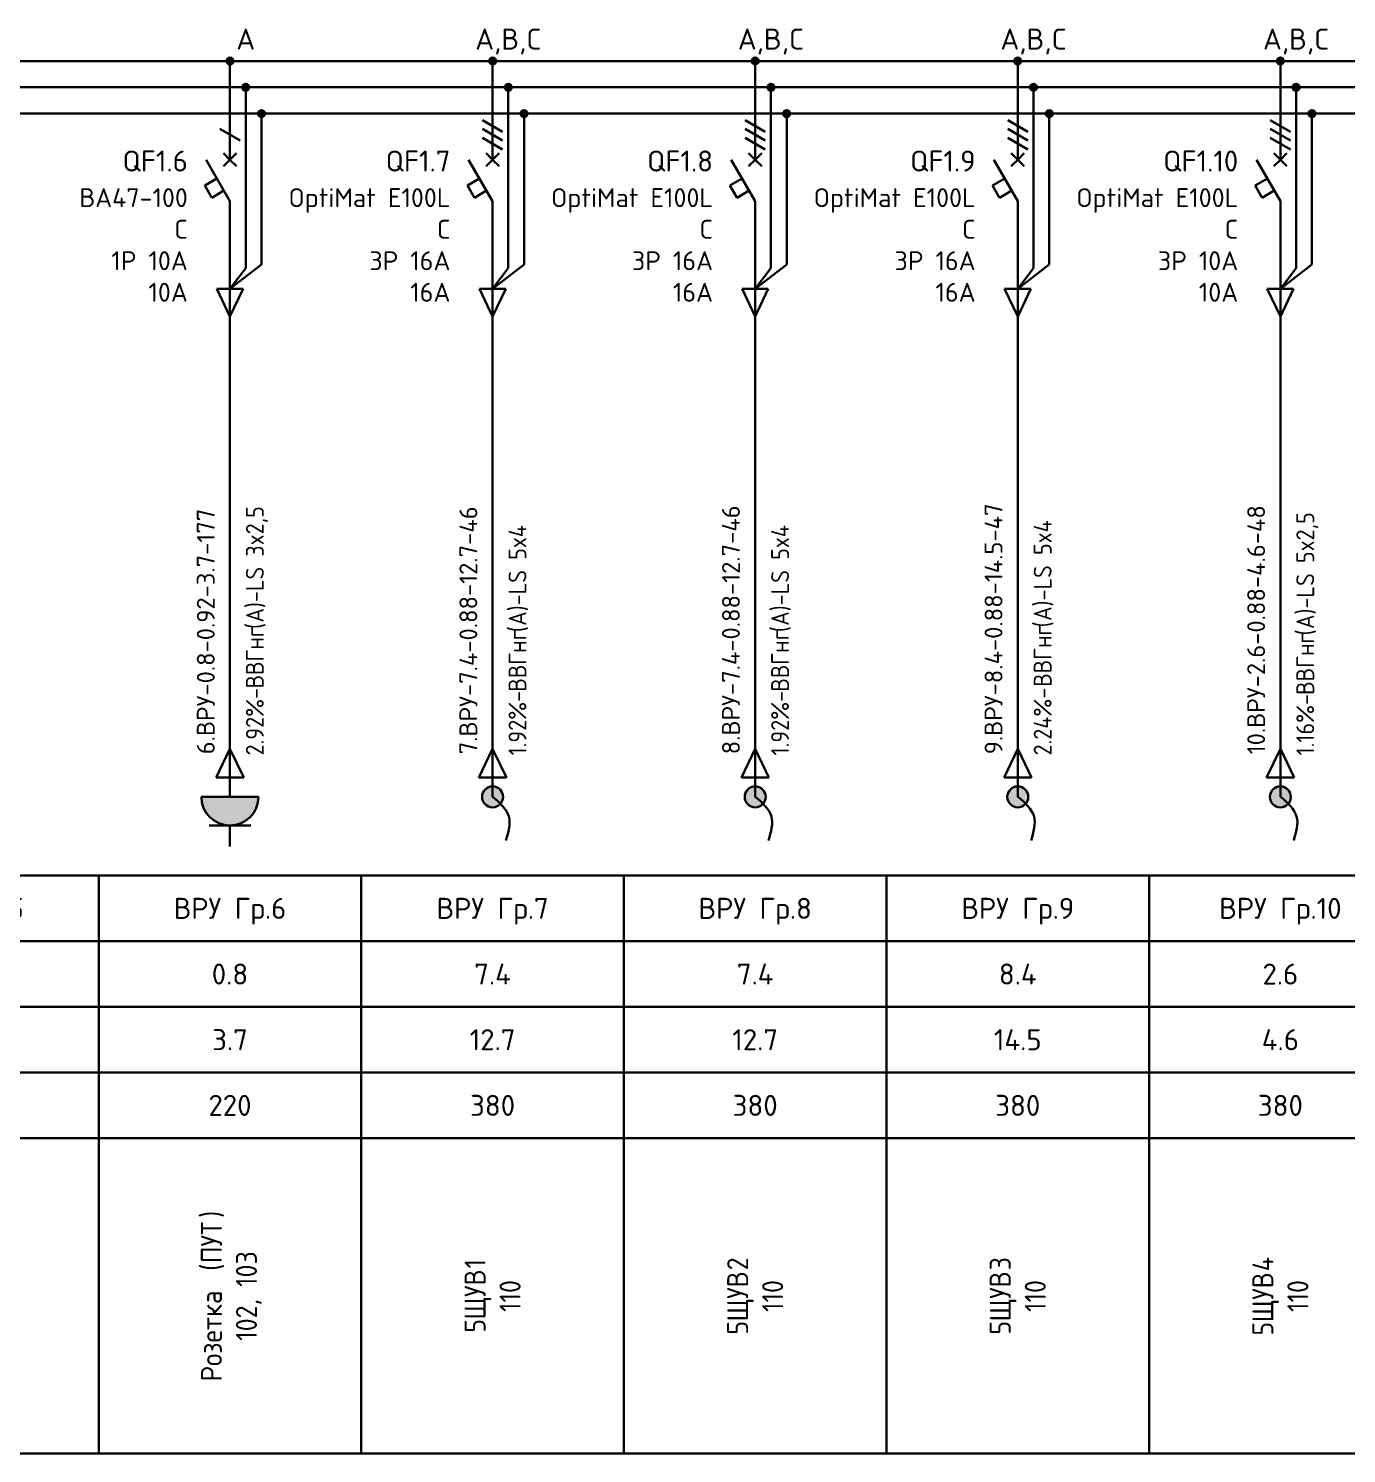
# Model space of a CAD drawing. Header units: millimetres. Extents: x -4379 to 694, y -18291 to 2656.
# Drawn here: x -2844.1 to -2718.6, y 1660.7 to 1796.3 of the extents above; entities that cross this region are included whole.
import ezdxf
from ezdxf.enums import TextEntityAlignment as Align

# ---------------------------------------------------------------- set-up
doc = ezdxf.new("R2010")
doc.units = ezdxf.units.MM
for name, color, linetype in [('Автомат защитный', 7, 'Continuous'), ('Принципиальная схема КТП -для ОДНОЛИНЕЙКИ', 7, 'Continuous'), ('ПРОВОДНИКИ', 7, 'Continuous'), ('Секция1', 7, 'Continuous')]:
    doc.layers.add(name, color=color, linetype=linetype)
doc.layers.add('ЭС АВ', color=7, linetype='Continuous', lineweight=18)
doc.layers.add('ЭС рамка', color=7, linetype='Continuous', lineweight=18)
doc.styles.add('SLD_Style', font='isocpeur.ttf', dxfattribs={"width": 0.9})

# ---------------------------------------------------------------- blocks, each defined once
blk = doc.blocks.new('*U57')
h = blk.add_hatch(color=256)
h.dxf.hatch_style = 1
edge = h.paths.add_edge_path()
edge.add_ellipse((12.5, 132.5), major_axis=(0, 0.333), ratio=1, start_angle=0, end_angle=360)
h = blk.add_hatch(color=256)
h.dxf.hatch_style = 1
edge = h.paths.add_edge_path()
edge.add_ellipse((14, 130), major_axis=(0, 0.333), ratio=1, start_angle=0, end_angle=360)
h = blk.add_hatch(color=256)
h.dxf.hatch_style = 1
edge = h.paths.add_edge_path()
edge.add_ellipse((15.5, 127.5), major_axis=(0, 0.333), ratio=1, start_angle=0, end_angle=360)
at = {"lineweight": 30}
for p, q in [((14, 129.67), (14, 123.11)), ((15.5, 127.17), (15.5, 113.13)), ((14, 123.11), (14, 112.8)), ((0, 55), (25, 55)), ((0, 55), (0, 0)), ((25, 55), (25, 0)), ((0, 48.75), (25, 48.75)), ((0, 42.5), (25, 42.5)), ((0, 36.25), (25, 36.25))]:
    blk.add_line(p, q, dxfattribs=at)
at = {"layer": 'Автомат защитный', "lineweight": 30}
for p, q in [((12.5, 123.11), (12.5, 132.17)), ((11.54, 126.04), (13.46, 124.93)), ((12.5, 119.17), (10.22, 123.11)), ((10.1, 120.66), (11.26, 121.32)), ((10.77, 119.5), (10.1, 120.66)), ((11.92, 120.17), (10.77, 119.5)), ((12.5, 108.54), (12.5, 119.17))]:
    blk.add_line(p, q, dxfattribs=at)
blk.add_ellipse((12.5, 132.5), major_axis=(0, 0.333), ratio=1, start_param=-1.570796, end_param=4.712389, dxfattribs=at)
at = {"layer": 'Принципиальная схема КТП -для ОДНОЛИНЕЙКИ', "lineweight": 30}
for p, q in [((12.5, 108.54), (12.5, 99.73)), ((11.19, 64.32), (12.5, 67.06)), ((12.5, 67.06), (13.81, 64.32)), ((13.81, 64.32), (11.19, 64.32)), ((12.5, 64.32), (12.5, 62.5))]:
    blk.add_line(p, q, dxfattribs=at)
at = {"layer": 'ПРОВОДНИКИ', "lineweight": 30}
for p, q in [((12.5, 110.81), (15.5, 113.13)), ((12.5, 110.81), (14, 112.8)), ((13.75, 110.81), (11.25, 110.81)), ((11.25, 110.81), (12.5, 108.2)), ((12.5, 108.2), (13.75, 110.81)), ((11.19, 64.31), (12.5, 67.06)), ((12.5, 67.06), (13.81, 64.31)), ((13.81, 64.31), (11.19, 64.31))]:
    blk.add_line(p, q, dxfattribs=at)
at = {"layer": 'ПРОВОДНИКИ', "lineweight": 30, "ltscale": 100}
blk.add_line((12.5, 99.73), (12.5, 64.32), dxfattribs=at)
at = {"layer": 'ПРОВОДНИКИ', "color": 7, "linetype": 'Continuous', "lineweight": 30}
for centre in [(14, 130), (15.5, 127.5), (15.5, 127.5)]:
    blk.add_ellipse(centre, major_axis=(0, 0.333), ratio=1, start_param=-1.570796, end_param=4.712389, dxfattribs=at)
at = {"layer": 'ЭС АВ', "color": 7, "lineweight": 30}
for q in [(11.88, 123.74), (13.12, 123.74), (11.88, 122.49), (13.12, 122.49)]:
    blk.add_line((12.5, 123.11), q, dxfattribs=at)
at = {"layer": 'ЭС рамка', "color": 7, "linetype": 'Continuous', "lineweight": 30}
for p, q in [((0, 132.5), (12.17, 132.5)), ((12.83, 132.5), (25, 132.5))]:
    blk.add_line(p, q, dxfattribs=at)
at = {"layer": 'ЭС рамка', "color": 5, "linetype": 'Continuous', "lineweight": 30}
for p, q in [((0, 130), (13.67, 130)), ((14.33, 130), (25, 130))]:
    blk.add_line(p, q, dxfattribs=at)
at = {"layer": 'ЭС рамка', "color": 94, "linetype": 'Continuous', "lineweight": 30}
for p, q in [((0, 127.5), (15.17, 127.5)), ((15.83, 127.5), (25, 127.5))]:
    blk.add_line(p, q, dxfattribs=at)
at = {"layer": 'ЭС рамка', "lineweight": 30}
for p, q in [((25, 30), (0, 30)), ((25, 0), (0, 0))]:
    blk.add_line(p, q, dxfattribs=at)
at = {"style": 'SLD_Style'}
for tag, p in [('LABEL', (12.5, 51.88)), ('INSTALLEDPOWER', (12.5, 45.63)), ('CURRENT', (12.5, 39.37)), ('VOLTAGE', (12.5, 33.13))]:
    blk.add_attdef(tag, text='', height=2, dxfattribs=at).set_placement(p, align=Align.MIDDLE_CENTER)
blk.add_attdef('TEXT', text='', height=2, rotation=90, dxfattribs=at).set_placement((12.5, 15), align=Align.MIDDLE_CENTER)
at = {"layer": 'Автомат защитный', "style": 'SLD_Style'}
blk.add_attdef('PHASE', text='', height=2, dxfattribs=at).set_placement((14, 134.59), align=Align.MIDDLE_CENTER)
for tag, height, p in [('NUMBER', 2, (8.49, 122.99)), ('SWITCHTYPE', 1.8, (8.49, 119.5)), ('SWITCHRELEASE', 1.8, (8.49, 116.5)), ('SWITCHNOMINALCURRENT', 1.8, (8.49, 113.5)), ('SWITCHRELEASECURRENT', 1.8, (8.49, 110.5)), ('RCDTYPE', 1.8, (8.49, 107.5)), ('RCDSETPOINT', 1.8, (8.49, 104.5))]:
    blk.add_attdef(tag, text='', height=height, dxfattribs=at).set_placement(p, align=Align.MIDDLE_RIGHT)
blk.add_attdef('LINE_A', text='', height=1.7, rotation=90, dxfattribs=at).set_placement((10.19, 65.45), align=Align.MIDDLE_LEFT)
blk.add_attdef('LINE_B', text='', height=1.7, rotation=90, dxfattribs=at).set_placement((13.85, 65.45), align=Align.TOP_LEFT)
blk = doc.blocks.new('*U24')
at = {"linetype": 'ByBlock', "lineweight": 30, "ltscale": 0.01}
h = blk.add_hatch(color=256, dxfattribs=at)
h.dxf.hatch_style = 1
h.paths.add_polyline_path([(2.72, -0.02), (-2.73, -0.02, 1)])
at = {"linetype": 'ByBlock', "lineweight": 30}
blk.add_line((-2.73, -0.02), (2.72, -0.02), dxfattribs=at)
at = {"linetype": 'ByBlock', "lineweight": 30, "ltscale": 200}
for p, q in [((-1.98, -2.75), (0, -2.75)), ((0, -2.75), (0, -4.73)), ((0, -2.75), (1.98, -2.75))]:
    blk.add_line(p, q, dxfattribs=at)
blk.add_arc((0, -0.02), 2.72, 180, 0, dxfattribs=at)
blk = doc.blocks.new('*U58')
h = blk.add_hatch(color=256)
h.dxf.hatch_style = 1
edge = h.paths.add_edge_path()
edge.add_ellipse((12.5, 132.5), major_axis=(0, 0.333), ratio=1, start_angle=0, end_angle=360)
h = blk.add_hatch(color=256)
h.dxf.hatch_style = 1
edge = h.paths.add_edge_path()
edge.add_ellipse((14, 130), major_axis=(0, 0.333), ratio=1, start_angle=0, end_angle=360)
h = blk.add_hatch(color=256)
h.dxf.hatch_style = 1
edge = h.paths.add_edge_path()
edge.add_ellipse((15.5, 127.5), major_axis=(0, 0.333), ratio=1, start_angle=0, end_angle=360)
at = {"lineweight": 30}
for p, q in [((14, 129.67), (14, 123.11)), ((15.5, 127.17), (15.5, 113.13)), ((14, 123.11), (14, 112.8)), ((0, 55), (25, 55)), ((0, 55), (0, 0)), ((25, 55), (25, 0)), ((0, 48.75), (25, 48.75)), ((0, 42.5), (25, 42.5)), ((0, 36.25), (25, 36.25))]:
    blk.add_line(p, q, dxfattribs=at)
at = {"layer": 'Автомат защитный', "lineweight": 30}
for p, q in [((12.5, 123.11), (12.5, 132.17)), ((11.54, 126.87), (13.46, 125.76)), ((11.54, 126.04), (13.46, 124.93)), ((11.54, 125.2), (13.46, 124.09)), ((12.5, 119.17), (10.22, 123.11)), ((10.1, 120.66), (11.26, 121.32)), ((10.77, 119.5), (10.1, 120.66)), ((11.92, 120.17), (10.77, 119.5)), ((12.5, 108.54), (12.5, 119.17))]:
    blk.add_line(p, q, dxfattribs=at)
blk.add_ellipse((12.5, 132.5), major_axis=(0, 0.333), ratio=1, start_param=-1.570796, end_param=4.712389, dxfattribs=at)
at = {"layer": 'Принципиальная схема КТП -для ОДНОЛИНЕЙКИ', "lineweight": 30}
for p, q in [((12.5, 108.54), (12.5, 99.73)), ((11.19, 64.32), (12.5, 67.06)), ((12.5, 67.06), (13.81, 64.32)), ((13.81, 64.32), (11.19, 64.32)), ((12.5, 64.32), (12.5, 62.5))]:
    blk.add_line(p, q, dxfattribs=at)
at = {"layer": 'ПРОВОДНИКИ', "lineweight": 30}
for p, q in [((12.5, 110.81), (15.5, 113.13)), ((12.5, 110.81), (14, 112.8)), ((13.75, 110.81), (11.25, 110.81)), ((11.25, 110.81), (12.5, 108.2)), ((12.5, 108.2), (13.75, 110.81)), ((11.19, 64.31), (12.5, 67.06)), ((12.5, 67.06), (13.81, 64.31)), ((13.81, 64.31), (11.19, 64.31))]:
    blk.add_line(p, q, dxfattribs=at)
at = {"layer": 'ПРОВОДНИКИ', "lineweight": 30, "ltscale": 100}
blk.add_line((12.5, 99.73), (12.5, 64.32), dxfattribs=at)
at = {"layer": 'ПРОВОДНИКИ', "color": 7, "linetype": 'Continuous', "lineweight": 30}
for centre in [(14, 130), (15.5, 127.5), (15.5, 127.5)]:
    blk.add_ellipse(centre, major_axis=(0, 0.333), ratio=1, start_param=-1.570796, end_param=4.712389, dxfattribs=at)
at = {"layer": 'ЭС АВ', "color": 7, "lineweight": 30}
for q in [(11.88, 123.74), (13.12, 123.74), (11.88, 122.49), (13.12, 122.49)]:
    blk.add_line((12.5, 123.11), q, dxfattribs=at)
at = {"layer": 'ЭС рамка', "color": 7, "linetype": 'Continuous', "lineweight": 30}
for p, q in [((0, 132.5), (12.17, 132.5)), ((12.83, 132.5), (25, 132.5))]:
    blk.add_line(p, q, dxfattribs=at)
at = {"layer": 'ЭС рамка', "color": 5, "linetype": 'Continuous', "lineweight": 30}
for p, q in [((0, 130), (13.67, 130)), ((14.33, 130), (25, 130))]:
    blk.add_line(p, q, dxfattribs=at)
at = {"layer": 'ЭС рамка', "color": 94, "linetype": 'Continuous', "lineweight": 30}
for p, q in [((0, 127.5), (15.17, 127.5)), ((15.83, 127.5), (25, 127.5))]:
    blk.add_line(p, q, dxfattribs=at)
at = {"layer": 'ЭС рамка', "lineweight": 30}
for p, q in [((25, 30), (0, 30)), ((25, 0), (0, 0))]:
    blk.add_line(p, q, dxfattribs=at)
at = {"style": 'SLD_Style'}
for tag, p in [('LABEL', (12.5, 51.88)), ('INSTALLEDPOWER', (12.5, 45.63)), ('CURRENT', (12.5, 39.37)), ('VOLTAGE', (12.5, 33.13))]:
    blk.add_attdef(tag, text='', height=2, dxfattribs=at).set_placement(p, align=Align.MIDDLE_CENTER)
blk.add_attdef('TEXT', text='', height=2, rotation=90, dxfattribs=at).set_placement((12.5, 15), align=Align.MIDDLE_CENTER)
at = {"layer": 'Автомат защитный', "style": 'SLD_Style'}
blk.add_attdef('PHASE', text='', height=2, dxfattribs=at).set_placement((14, 134.59), align=Align.MIDDLE_CENTER)
for tag, height, p in [('NUMBER', 2, (8.49, 122.99)), ('SWITCHTYPE', 1.8, (8.49, 119.5)), ('SWITCHRELEASE', 1.8, (8.49, 116.5)), ('SWITCHNOMINALCURRENT', 1.8, (8.49, 113.5)), ('SWITCHRELEASECURRENT', 1.8, (8.49, 110.5)), ('RCDTYPE', 1.8, (8.49, 107.5)), ('RCDSETPOINT', 1.8, (8.49, 104.5))]:
    blk.add_attdef(tag, text='', height=height, dxfattribs=at).set_placement(p, align=Align.MIDDLE_RIGHT)
blk.add_attdef('LINE_A', text='', height=1.7, rotation=90, dxfattribs=at).set_placement((10.19, 65.45), align=Align.MIDDLE_LEFT)
blk.add_attdef('LINE_B', text='', height=1.7, rotation=90, dxfattribs=at).set_placement((13.85, 65.45), align=Align.TOP_LEFT)
blk = doc.blocks.new('*U21')
at = {"linetype": 'ByBlock', "lineweight": 30}
h = blk.add_hatch(color=256, dxfattribs=at)
h.paths.add_polyline_path([(-0.4, 0.9, -0.414214), (0.92, 0.37), (0, -0.02)])
h.paths.add_polyline_path([(0.92, 0.37, -0.101228), (1, -0.02, -0.30039), (0.39, -0.94), (0, -0.02)])
h.paths.add_polyline_path([(-0.4, 0.9), (0.39, -0.94, -0.538), (-1, -0.02, -0.30039)])
blk.add_circle((0, -0.02), 1, dxfattribs=at)
blk.add_spline([(0, 0), (1.55, -1.88), (1.27, -4.16)], degree=3, dxfattribs=at)

msp = doc.modelspace()

# ---------------------------------------------------------------- block references
at = {"layer": 'Секция1', "lineweight": 0}
ref = msp.add_blockref('*U57', (-2862.445, 1660.731, -0.006), dxfattribs=at)
ref.add_attrib('LABEL', 'ВРУ Гр.5', dxfattribs={"layer": '0', "height": 2, "style": 'SLD_Style'}).set_placement((-2849.945, 1712.606, -0.006), align=Align.MIDDLE_CENTER)
ref.add_attrib('INSTALLEDPOWER', '1.2', dxfattribs={"layer": '0', "height": 2, "style": 'SLD_Style'}).set_placement((-2849.945, 1706.356, -0.006), align=Align.MIDDLE_CENTER)
ref.add_attrib('CURRENT', '5.9', dxfattribs={"layer": '0', "height": 2, "style": 'SLD_Style'}).set_placement((-2849.945, 1700.106, -0.006), align=Align.MIDDLE_CENTER)
ref.add_attrib('VOLTAGE', '220', dxfattribs={"layer": '0', "height": 2, "style": 'SLD_Style'}).set_placement((-2849.945, 1693.856, -0.006), align=Align.MIDDLE_CENTER)
ref.add_attrib('LINE_A', ' 5.ВРУ-1.2-0.92-5.9-98', dxfattribs={"layer": 'Автомат защитный', "height": 1.7, "rotation": 90, "style": 'SLD_Style'}).set_placement((-2852.251, 1726.183, -0.006), align=Align.MIDDLE_LEFT)
ref.add_attrib('LINE_B_001', ' 2.45%%%-', (-2846.725, 1726.183, -0.006), dxfattribs={"layer": 'Автомат защитный', "height": 1.7, "rotation": 90, "style": 'SLD_Style', "width": 0.9})
ref.add_attrib('PHASE', 'C', dxfattribs={"layer": 'Автомат защитный', "height": 2, "style": 'SLD_Style'}).set_placement((-2848.445, 1795.322, -0.006), align=Align.MIDDLE_CENTER)
ref.add_attrib('NUMBER', 'QF1.5', dxfattribs={"layer": 'Автомат защитный', "height": 2, "style": 'SLD_Style'}).set_placement((-2853.956, 1783.718, -0.006), align=Align.MIDDLE_RIGHT)
ref.add_attrib('SWITCHTYPE', 'ВА47-100', dxfattribs={"layer": 'Автомат защитный', "height": 1.8, "style": 'SLD_Style'}).set_placement((-2853.956, 1780.231, -0.006), align=Align.MIDDLE_RIGHT)
ref.add_attrib('SWITCHRELEASE', 'C', dxfattribs={"layer": 'Автомат защитный', "height": 1.8, "style": 'SLD_Style'}).set_placement((-2853.956, 1777.231, -0.006), align=Align.MIDDLE_RIGHT)
ref.add_attrib('SWITCHNOMINALCURRENT', '1Р 10А', dxfattribs={"layer": 'Автомат защитный', "height": 1.8, "style": 'SLD_Style'}).set_placement((-2853.956, 1774.231, -0.006), align=Align.MIDDLE_RIGHT)
ref.add_attrib('SWITCHRELEASECURRENT', '10А', dxfattribs={"layer": 'Автомат защитный', "height": 1.8, "style": 'SLD_Style'}).set_placement((-2853.956, 1771.231, -0.006), align=Align.MIDDLE_RIGHT)
ref.add_attrib('TEXT_001', 'Розетка ', (-2850.512, 1666.686, -0.006), dxfattribs={"layer": '0', "height": 2, "rotation": 90, "style": 'SLD_Style', "width": 0.9})
ref.add_attrib('LINE_B_002', 'ВВГнг', (-2846.725, 1733.68, -0.006), dxfattribs={"layer": 'Автомат защитный', "height": 1.7, "rotation": 90, "style": 'SLD_Style', "width": 0.9})
ref.add_attrib('LINE_B_003', '(', (-2846.725, 1739.341, -0.006), dxfattribs={"layer": 'Автомат защитный', "height": 1.7, "rotation": 90, "style": 'SLD_Style', "width": 0.9})
ref.add_attrib('LINE_B_004', 'А', (-2846.725, 1739.953, -0.006), dxfattribs={"layer": 'Автомат защитный', "height": 1.7, "rotation": 90, "style": 'SLD_Style', "width": 0.9})
ref.add_attrib('LINE_B_005', ')-LS 3x4', (-2846.725, 1741.33, -0.006), dxfattribs={"layer": 'Автомат защитный', "height": 1.7, "rotation": 90, "style": 'SLD_Style', "width": 0.9})
ref.add_attrib('TEXT_002', '(', (-2850.512, 1677.216, -0.006), dxfattribs={"layer": '0', "height": 2, "rotation": 90, "style": 'SLD_Style', "width": 0.9})
ref.add_attrib('TEXT_003', 'УГС', (-2850.512, 1677.936, -0.006), dxfattribs={"layer": '0', "height": 2, "rotation": 90, "style": 'SLD_Style', "width": 0.9})
ref.add_attrib('TEXT_004', '-1)', (-2850.512, 1681.896, -0.006), dxfattribs={"layer": '0', "height": 2, "rotation": 90, "style": 'SLD_Style', "width": 0.9})
ref.add_attrib('TEXT_005', '103', (-2847.178, 1674.021, -0.006), dxfattribs={"layer": '0', "height": 2, "rotation": 90, "style": 'SLD_Style', "width": 0.9})
ref = msp.add_blockref('*U57', (-2837.445, 1660.731, -0.006), dxfattribs=at)
ref.add_attrib('LABEL', 'ВРУ Гр.6', dxfattribs={"layer": '0', "height": 2, "style": 'SLD_Style'}).set_placement((-2824.945, 1712.606, -0.006), align=Align.MIDDLE_CENTER)
ref.add_attrib('INSTALLEDPOWER', '0.8', dxfattribs={"layer": '0', "height": 2, "style": 'SLD_Style'}).set_placement((-2824.945, 1706.356, -0.006), align=Align.MIDDLE_CENTER)
ref.add_attrib('CURRENT', '3.7', dxfattribs={"layer": '0', "height": 2, "style": 'SLD_Style'}).set_placement((-2824.945, 1700.106, -0.006), align=Align.MIDDLE_CENTER)
ref.add_attrib('VOLTAGE', '220', dxfattribs={"layer": '0', "height": 2, "style": 'SLD_Style'}).set_placement((-2824.945, 1693.856, -0.006), align=Align.MIDDLE_CENTER)
ref.add_attrib('LINE_A', ' 6.ВРУ-0.8-0.92-3.7-177', dxfattribs={"layer": 'Автомат защитный', "height": 1.7, "rotation": 90, "style": 'SLD_Style'}).set_placement((-2827.251, 1726.183, -0.006), align=Align.MIDDLE_LEFT)
ref.add_attrib('LINE_B_001', ' 2.92%%%-', (-2821.725, 1726.183, -0.006), dxfattribs={"layer": 'Автомат защитный', "height": 1.7, "rotation": 90, "style": 'SLD_Style', "width": 0.9})
ref.add_attrib('PHASE', 'A', dxfattribs={"layer": 'Автомат защитный', "height": 2, "style": 'SLD_Style'}).set_placement((-2823.445, 1795.322, -0.006), align=Align.MIDDLE_CENTER)
ref.add_attrib('NUMBER', 'QF1.6', dxfattribs={"layer": 'Автомат защитный', "height": 2, "style": 'SLD_Style'}).set_placement((-2828.956, 1783.718, -0.006), align=Align.MIDDLE_RIGHT)
ref.add_attrib('SWITCHTYPE', 'ВА47-100', dxfattribs={"layer": 'Автомат защитный', "height": 1.8, "style": 'SLD_Style'}).set_placement((-2828.956, 1780.231, -0.006), align=Align.MIDDLE_RIGHT)
ref.add_attrib('SWITCHRELEASE', 'C', dxfattribs={"layer": 'Автомат защитный', "height": 1.8, "style": 'SLD_Style'}).set_placement((-2828.956, 1777.231, -0.006), align=Align.MIDDLE_RIGHT)
ref.add_attrib('SWITCHNOMINALCURRENT', '1Р 10А', dxfattribs={"layer": 'Автомат защитный', "height": 1.8, "style": 'SLD_Style'}).set_placement((-2828.956, 1774.231, -0.006), align=Align.MIDDLE_RIGHT)
ref.add_attrib('SWITCHRELEASECURRENT', '10А', dxfattribs={"layer": 'Автомат защитный', "height": 1.8, "style": 'SLD_Style'}).set_placement((-2828.956, 1771.231, -0.006), align=Align.MIDDLE_RIGHT)
ref.add_attrib('TEXT_001', 'Розетка ', (-2825.712, 1667.586, -0.006), dxfattribs={"layer": '0', "height": 2, "rotation": 90, "style": 'SLD_Style', "width": 0.9})
ref.add_attrib('LINE_B_002', 'ВВГнг', (-2821.725, 1733.527, -0.006), dxfattribs={"layer": 'Автомат защитный', "height": 1.7, "rotation": 90, "style": 'SLD_Style', "width": 0.9})
ref.add_attrib('LINE_B_003', '(', (-2821.725, 1739.188, -0.006), dxfattribs={"layer": 'Автомат защитный', "height": 1.7, "rotation": 90, "style": 'SLD_Style', "width": 0.9})
ref.add_attrib('LINE_B_004', 'А', (-2821.725, 1739.8, -0.006), dxfattribs={"layer": 'Автомат защитный', "height": 1.7, "rotation": 90, "style": 'SLD_Style', "width": 0.9})
ref.add_attrib('LINE_B_005', ')-LS 3x2,5', (-2821.725, 1741.177, -0.006), dxfattribs={"layer": 'Автомат защитный', "height": 1.7, "rotation": 90, "style": 'SLD_Style', "width": 0.9})
ref.add_attrib('TEXT_002', '(', (-2825.712, 1678.116, -0.006), dxfattribs={"layer": '0', "height": 2, "rotation": 90, "style": 'SLD_Style', "width": 0.9})
ref.add_attrib('TEXT_003', 'ПУТ', (-2825.712, 1678.836, -0.006), dxfattribs={"layer": '0', "height": 2, "rotation": 90, "style": 'SLD_Style', "width": 0.9})
ref.add_attrib('TEXT_004', ')', (-2825.712, 1683.156, -0.006), dxfattribs={"layer": '0', "height": 2, "rotation": 90, "style": 'SLD_Style', "width": 0.9})
ref.add_attrib('TEXT_005', '102, 103', (-2822.378, 1671.456, -0.006), dxfattribs={"layer": '0', "height": 2, "rotation": 90, "style": 'SLD_Style', "width": 0.9})
ref = msp.add_blockref('*U58', (-2812.445, 1660.731, -0.006), dxfattribs=at)
ref.add_attrib('LABEL', 'ВРУ Гр.7', dxfattribs={"layer": '0', "height": 2, "style": 'SLD_Style'}).set_placement((-2799.945, 1712.606, -0.006), align=Align.MIDDLE_CENTER)
ref.add_attrib('INSTALLEDPOWER', '7.4', dxfattribs={"layer": '0', "height": 2, "style": 'SLD_Style'}).set_placement((-2799.945, 1706.356, -0.006), align=Align.MIDDLE_CENTER)
ref.add_attrib('CURRENT', '12.7', dxfattribs={"layer": '0', "height": 2, "style": 'SLD_Style'}).set_placement((-2799.945, 1700.106, -0.006), align=Align.MIDDLE_CENTER)
ref.add_attrib('VOLTAGE', '380', dxfattribs={"layer": '0', "height": 2, "style": 'SLD_Style'}).set_placement((-2799.945, 1693.856, -0.006), align=Align.MIDDLE_CENTER)
ref.add_attrib('LINE_A', ' 7.ВРУ-7.4-0.88-12.7-46', dxfattribs={"layer": 'Автомат защитный', "height": 1.7, "rotation": 90, "style": 'SLD_Style'}).set_placement((-2802.251, 1726.183, -0.006), align=Align.MIDDLE_LEFT)
ref.add_attrib('LINE_B_001', ' 1.92%%%-', (-2796.725, 1726.183, -0.006), dxfattribs={"layer": 'Автомат защитный', "height": 1.7, "rotation": 90, "style": 'SLD_Style', "width": 0.9})
ref.add_attrib('PHASE', 'A,B,C', dxfattribs={"layer": 'Автомат защитный', "height": 2, "style": 'SLD_Style'}).set_placement((-2798.445, 1795.322, -0.006), align=Align.MIDDLE_CENTER)
ref.add_attrib('NUMBER', 'QF1.7', dxfattribs={"layer": 'Автомат защитный', "height": 2, "style": 'SLD_Style'}).set_placement((-2803.956, 1783.718, -0.006), align=Align.MIDDLE_RIGHT)
ref.add_attrib('SWITCHTYPE', 'OptiMat E100L', dxfattribs={"layer": 'Автомат защитный', "height": 1.8, "style": 'SLD_Style'}).set_placement((-2803.956, 1780.231, -0.006), align=Align.MIDDLE_RIGHT)
ref.add_attrib('SWITCHRELEASE', 'C', dxfattribs={"layer": 'Автомат защитный', "height": 1.8, "style": 'SLD_Style'}).set_placement((-2803.956, 1777.231, -0.006), align=Align.MIDDLE_RIGHT)
ref.add_attrib('SWITCHNOMINALCURRENT', '3Р 16А', dxfattribs={"layer": 'Автомат защитный', "height": 1.8, "style": 'SLD_Style'}).set_placement((-2803.956, 1774.231, -0.006), align=Align.MIDDLE_RIGHT)
ref.add_attrib('SWITCHRELEASECURRENT', '16А', dxfattribs={"layer": 'Автомат защитный', "height": 1.8, "style": 'SLD_Style'}).set_placement((-2803.956, 1771.231, -0.006), align=Align.MIDDLE_RIGHT)
ref.add_attrib('TEXT_001', '5', (-2800.612, 1672.221, -0.006), dxfattribs={"layer": '0', "height": 2, "rotation": 90, "style": 'SLD_Style', "width": 0.9})
ref.add_attrib('LINE_B_002', 'ВВГнг', (-2796.725, 1733.221, -0.006), dxfattribs={"layer": 'Автомат защитный', "height": 1.7, "rotation": 90, "style": 'SLD_Style', "width": 0.9})
ref.add_attrib('LINE_B_003', '(', (-2796.725, 1738.882, -0.006), dxfattribs={"layer": 'Автомат защитный', "height": 1.7, "rotation": 90, "style": 'SLD_Style', "width": 0.9})
ref.add_attrib('LINE_B_004', 'А', (-2796.725, 1739.494, -0.006), dxfattribs={"layer": 'Автомат защитный', "height": 1.7, "rotation": 90, "style": 'SLD_Style', "width": 0.9})
ref.add_attrib('LINE_B_005', ')-LS 5x4', (-2796.725, 1740.871, -0.006), dxfattribs={"layer": 'Автомат защитный', "height": 1.7, "rotation": 90, "style": 'SLD_Style', "width": 0.9})
ref.add_attrib('TEXT_002', 'ЩУВ', (-2800.612, 1673.481, -0.006), dxfattribs={"layer": '0', "height": 2, "rotation": 90, "style": 'SLD_Style', "width": 0.9})
ref.add_attrib('TEXT_003', '1', (-2800.612, 1678.341, -0.006), dxfattribs={"layer": '0', "height": 2, "rotation": 90, "style": 'SLD_Style', "width": 0.9})
ref.add_attrib('TEXT_004', '110', (-2797.278, 1674.201, -0.006), dxfattribs={"layer": '0', "height": 2, "rotation": 90, "style": 'SLD_Style', "width": 0.9})
ref = msp.add_blockref('*U58', (-2787.445, 1660.731, -0.006), dxfattribs=at)
ref.add_attrib('LABEL', 'ВРУ Гр.8', dxfattribs={"layer": '0', "height": 2, "style": 'SLD_Style'}).set_placement((-2774.945, 1712.606, -0.006), align=Align.MIDDLE_CENTER)
ref.add_attrib('INSTALLEDPOWER', '7.4', dxfattribs={"layer": '0', "height": 2, "style": 'SLD_Style'}).set_placement((-2774.945, 1706.356, -0.006), align=Align.MIDDLE_CENTER)
ref.add_attrib('CURRENT', '12.7', dxfattribs={"layer": '0', "height": 2, "style": 'SLD_Style'}).set_placement((-2774.945, 1700.106, -0.006), align=Align.MIDDLE_CENTER)
ref.add_attrib('VOLTAGE', '380', dxfattribs={"layer": '0', "height": 2, "style": 'SLD_Style'}).set_placement((-2774.945, 1693.856, -0.006), align=Align.MIDDLE_CENTER)
ref.add_attrib('LINE_A', ' 8.ВРУ-7.4-0.88-12.7-46', dxfattribs={"layer": 'Автомат защитный', "height": 1.7, "rotation": 90, "style": 'SLD_Style'}).set_placement((-2777.251, 1726.183, -0.006), align=Align.MIDDLE_LEFT)
ref.add_attrib('LINE_B_001', ' 1.92%%%-', (-2771.725, 1726.183, -0.006), dxfattribs={"layer": 'Автомат защитный', "height": 1.7, "rotation": 90, "style": 'SLD_Style', "width": 0.9})
ref.add_attrib('PHASE', 'A,B,C', dxfattribs={"layer": 'Автомат защитный', "height": 2, "style": 'SLD_Style'}).set_placement((-2773.445, 1795.322, -0.006), align=Align.MIDDLE_CENTER)
ref.add_attrib('NUMBER', 'QF1.8', dxfattribs={"layer": 'Автомат защитный', "height": 2, "style": 'SLD_Style'}).set_placement((-2778.956, 1783.718, -0.006), align=Align.MIDDLE_RIGHT)
ref.add_attrib('SWITCHTYPE', 'OptiMat E100L', dxfattribs={"layer": 'Автомат защитный', "height": 1.8, "style": 'SLD_Style'}).set_placement((-2778.956, 1780.231, -0.006), align=Align.MIDDLE_RIGHT)
ref.add_attrib('SWITCHRELEASE', 'C', dxfattribs={"layer": 'Автомат защитный', "height": 1.8, "style": 'SLD_Style'}).set_placement((-2778.956, 1777.231, -0.006), align=Align.MIDDLE_RIGHT)
ref.add_attrib('SWITCHNOMINALCURRENT', '3Р 16А', dxfattribs={"layer": 'Автомат защитный', "height": 1.8, "style": 'SLD_Style'}).set_placement((-2778.956, 1774.231, -0.006), align=Align.MIDDLE_RIGHT)
ref.add_attrib('SWITCHRELEASECURRENT', '16А', dxfattribs={"layer": 'Автомат защитный', "height": 1.8, "style": 'SLD_Style'}).set_placement((-2778.956, 1771.231, -0.006), align=Align.MIDDLE_RIGHT)
ref.add_attrib('TEXT_001', '5', (-2775.612, 1672.041, -0.006), dxfattribs={"layer": '0', "height": 2, "rotation": 90, "style": 'SLD_Style', "width": 0.9})
ref.add_attrib('LINE_B_002', 'ВВГнг', (-2771.725, 1733.221, -0.006), dxfattribs={"layer": 'Автомат защитный', "height": 1.7, "rotation": 90, "style": 'SLD_Style', "width": 0.9})
ref.add_attrib('LINE_B_003', '(', (-2771.725, 1738.882, -0.006), dxfattribs={"layer": 'Автомат защитный', "height": 1.7, "rotation": 90, "style": 'SLD_Style', "width": 0.9})
ref.add_attrib('LINE_B_004', 'А', (-2771.725, 1739.494, -0.006), dxfattribs={"layer": 'Автомат защитный', "height": 1.7, "rotation": 90, "style": 'SLD_Style', "width": 0.9})
ref.add_attrib('LINE_B_005', ')-LS 5x4', (-2771.725, 1740.871, -0.006), dxfattribs={"layer": 'Автомат защитный', "height": 1.7, "rotation": 90, "style": 'SLD_Style', "width": 0.9})
ref.add_attrib('TEXT_002', 'ЩУВ', (-2775.612, 1673.301, -0.006), dxfattribs={"layer": '0', "height": 2, "rotation": 90, "style": 'SLD_Style', "width": 0.9})
ref.add_attrib('TEXT_003', '2', (-2775.612, 1678.161, -0.006), dxfattribs={"layer": '0', "height": 2, "rotation": 90, "style": 'SLD_Style', "width": 0.9})
ref.add_attrib('TEXT_004', '110', (-2772.278, 1674.201, -0.006), dxfattribs={"layer": '0', "height": 2, "rotation": 90, "style": 'SLD_Style', "width": 0.9})
ref = msp.add_blockref('*U58', (-2762.445, 1660.731, -0.006), dxfattribs=at)
ref.add_attrib('LABEL', 'ВРУ Гр.9', dxfattribs={"layer": '0', "height": 2, "style": 'SLD_Style'}).set_placement((-2749.945, 1712.606, -0.006), align=Align.MIDDLE_CENTER)
ref.add_attrib('INSTALLEDPOWER', '8.4', dxfattribs={"layer": '0', "height": 2, "style": 'SLD_Style'}).set_placement((-2749.945, 1706.356, -0.006), align=Align.MIDDLE_CENTER)
ref.add_attrib('CURRENT', '14.5', dxfattribs={"layer": '0', "height": 2, "style": 'SLD_Style'}).set_placement((-2749.945, 1700.106, -0.006), align=Align.MIDDLE_CENTER)
ref.add_attrib('VOLTAGE', '380', dxfattribs={"layer": '0', "height": 2, "style": 'SLD_Style'}).set_placement((-2749.945, 1693.856, -0.006), align=Align.MIDDLE_CENTER)
ref.add_attrib('LINE_A', ' 9.ВРУ-8.4-0.88-14.5-47', dxfattribs={"layer": 'Автомат защитный', "height": 1.7, "rotation": 90, "style": 'SLD_Style'}).set_placement((-2752.251, 1726.183, -0.006), align=Align.MIDDLE_LEFT)
ref.add_attrib('LINE_B_001', ' 2.24%%%-', (-2746.725, 1726.183, -0.006), dxfattribs={"layer": 'Автомат защитный', "height": 1.7, "rotation": 90, "style": 'SLD_Style', "width": 0.9})
ref.add_attrib('PHASE', 'A,B,C', dxfattribs={"layer": 'Автомат защитный', "height": 2, "style": 'SLD_Style'}).set_placement((-2748.445, 1795.322, -0.006), align=Align.MIDDLE_CENTER)
ref.add_attrib('NUMBER', 'QF1.9', dxfattribs={"layer": 'Автомат защитный', "height": 2, "style": 'SLD_Style'}).set_placement((-2753.956, 1783.718, -0.006), align=Align.MIDDLE_RIGHT)
ref.add_attrib('SWITCHTYPE', 'OptiMat E100L', dxfattribs={"layer": 'Автомат защитный', "height": 1.8, "style": 'SLD_Style'}).set_placement((-2753.956, 1780.231, -0.006), align=Align.MIDDLE_RIGHT)
ref.add_attrib('SWITCHRELEASE', 'C', dxfattribs={"layer": 'Автомат защитный', "height": 1.8, "style": 'SLD_Style'}).set_placement((-2753.956, 1777.231, -0.006), align=Align.MIDDLE_RIGHT)
ref.add_attrib('SWITCHNOMINALCURRENT', '3Р 16А', dxfattribs={"layer": 'Автомат защитный', "height": 1.8, "style": 'SLD_Style'}).set_placement((-2753.956, 1774.231, -0.006), align=Align.MIDDLE_RIGHT)
ref.add_attrib('SWITCHRELEASECURRENT', '16А', dxfattribs={"layer": 'Автомат защитный', "height": 1.8, "style": 'SLD_Style'}).set_placement((-2753.956, 1771.231, -0.006), align=Align.MIDDLE_RIGHT)
ref.add_attrib('TEXT_001', '5', (-2750.612, 1672.041, -0.006), dxfattribs={"layer": '0', "height": 2, "rotation": 90, "style": 'SLD_Style', "width": 0.9})
ref.add_attrib('LINE_B_002', 'ВВГнг', (-2746.725, 1733.68, -0.006), dxfattribs={"layer": 'Автомат защитный', "height": 1.7, "rotation": 90, "style": 'SLD_Style', "width": 0.9})
ref.add_attrib('LINE_B_003', '(', (-2746.725, 1739.341, -0.006), dxfattribs={"layer": 'Автомат защитный', "height": 1.7, "rotation": 90, "style": 'SLD_Style', "width": 0.9})
ref.add_attrib('LINE_B_004', 'А', (-2746.725, 1739.953, -0.006), dxfattribs={"layer": 'Автомат защитный', "height": 1.7, "rotation": 90, "style": 'SLD_Style', "width": 0.9})
ref.add_attrib('LINE_B_005', ')-LS 5x4', (-2746.725, 1741.33, -0.006), dxfattribs={"layer": 'Автомат защитный', "height": 1.7, "rotation": 90, "style": 'SLD_Style', "width": 0.9})
ref.add_attrib('TEXT_002', 'ЩУВ', (-2750.612, 1673.301, -0.006), dxfattribs={"layer": '0', "height": 2, "rotation": 90, "style": 'SLD_Style', "width": 0.9})
ref.add_attrib('TEXT_003', '3', (-2750.612, 1678.161, -0.006), dxfattribs={"layer": '0', "height": 2, "rotation": 90, "style": 'SLD_Style', "width": 0.9})
ref.add_attrib('TEXT_004', '110', (-2747.278, 1674.201, -0.006), dxfattribs={"layer": '0', "height": 2, "rotation": 90, "style": 'SLD_Style', "width": 0.9})
ref = msp.add_blockref('*U58', (-2737.445, 1660.731, -0.006), dxfattribs=at)
ref.add_attrib('LABEL', 'ВРУ Гр.10', dxfattribs={"layer": '0', "height": 2, "style": 'SLD_Style'}).set_placement((-2724.945, 1712.606, -0.006), align=Align.MIDDLE_CENTER)
ref.add_attrib('INSTALLEDPOWER', '2.6', dxfattribs={"layer": '0', "height": 2, "style": 'SLD_Style'}).set_placement((-2724.945, 1706.356, -0.006), align=Align.MIDDLE_CENTER)
ref.add_attrib('CURRENT', '4.6', dxfattribs={"layer": '0', "height": 2, "style": 'SLD_Style'}).set_placement((-2724.945, 1700.106, -0.006), align=Align.MIDDLE_CENTER)
ref.add_attrib('VOLTAGE', '380', dxfattribs={"layer": '0', "height": 2, "style": 'SLD_Style'}).set_placement((-2724.945, 1693.856, -0.006), align=Align.MIDDLE_CENTER)
ref.add_attrib('LINE_A', ' 10.ВРУ-2.6-0.88-4.6-48', dxfattribs={"layer": 'Автомат защитный', "height": 1.7, "rotation": 90, "style": 'SLD_Style'}).set_placement((-2727.251, 1726.183, -0.006), align=Align.MIDDLE_LEFT)
ref.add_attrib('LINE_B_001', ' 1.16%%%-', (-2721.725, 1726.183, -0.006), dxfattribs={"layer": 'Автомат защитный', "height": 1.7, "rotation": 90, "style": 'SLD_Style', "width": 0.9})
ref.add_attrib('PHASE', 'A,B,C', dxfattribs={"layer": 'Автомат защитный', "height": 2, "style": 'SLD_Style'}).set_placement((-2723.445, 1795.322, -0.006), align=Align.MIDDLE_CENTER)
ref.add_attrib('NUMBER', 'QF1.10', dxfattribs={"layer": 'Автомат защитный', "height": 2, "style": 'SLD_Style'}).set_placement((-2728.956, 1783.718, -0.006), align=Align.MIDDLE_RIGHT)
ref.add_attrib('SWITCHTYPE', 'OptiMat E100L', dxfattribs={"layer": 'Автомат защитный', "height": 1.8, "style": 'SLD_Style'}).set_placement((-2728.956, 1780.231, -0.006), align=Align.MIDDLE_RIGHT)
ref.add_attrib('SWITCHRELEASE', 'C', dxfattribs={"layer": 'Автомат защитный', "height": 1.8, "style": 'SLD_Style'}).set_placement((-2728.956, 1777.231, -0.006), align=Align.MIDDLE_RIGHT)
ref.add_attrib('SWITCHNOMINALCURRENT', '3Р 10А', dxfattribs={"layer": 'Автомат защитный', "height": 1.8, "style": 'SLD_Style'}).set_placement((-2728.956, 1774.231, -0.006), align=Align.MIDDLE_RIGHT)
ref.add_attrib('SWITCHRELEASECURRENT', '10А', dxfattribs={"layer": 'Автомат защитный', "height": 1.8, "style": 'SLD_Style'}).set_placement((-2728.956, 1771.231, -0.006), align=Align.MIDDLE_RIGHT)
ref.add_attrib('TEXT_001', '5', (-2725.612, 1671.951, -0.006), dxfattribs={"layer": '0', "height": 2, "rotation": 90, "style": 'SLD_Style', "width": 0.9})
ref.add_attrib('LINE_B_002', 'ВВГнг', (-2721.725, 1732.915, -0.006), dxfattribs={"layer": 'Автомат защитный', "height": 1.7, "rotation": 90, "style": 'SLD_Style', "width": 0.9})
ref.add_attrib('LINE_B_003', '(', (-2721.725, 1738.576, -0.006), dxfattribs={"layer": 'Автомат защитный', "height": 1.7, "rotation": 90, "style": 'SLD_Style', "width": 0.9})
ref.add_attrib('LINE_B_004', 'А', (-2721.725, 1739.188, -0.006), dxfattribs={"layer": 'Автомат защитный', "height": 1.7, "rotation": 90, "style": 'SLD_Style', "width": 0.9})
ref.add_attrib('LINE_B_005', ')-LS 5x2,5', (-2721.725, 1740.565, -0.006), dxfattribs={"layer": 'Автомат защитный', "height": 1.7, "rotation": 90, "style": 'SLD_Style', "width": 0.9})
ref.add_attrib('TEXT_002', 'ЩУВ', (-2725.612, 1673.211, -0.006), dxfattribs={"layer": '0', "height": 2, "rotation": 90, "style": 'SLD_Style', "width": 0.9})
ref.add_attrib('TEXT_003', '4', (-2725.612, 1678.071, -0.006), dxfattribs={"layer": '0', "height": 2, "rotation": 90, "style": 'SLD_Style', "width": 0.9})
ref.add_attrib('TEXT_004', '110', (-2722.278, 1674.201, -0.006), dxfattribs={"layer": '0', "height": 2, "rotation": 90, "style": 'SLD_Style', "width": 0.9})
for name, p in [('*U21', (-2799.945, 1723.231, -0.006)), ('*U21', (-2774.945, 1723.231, -0.006)), ('*U21', (-2749.945, 1723.231, -0.006)), ('*U21', (-2724.945, 1723.231, -0.006)), ('*U24', (-2824.945, 1723.231, -0.006))]:
    msp.add_blockref(name, p, dxfattribs=at)

doc.saveas('drawing.dxf')
